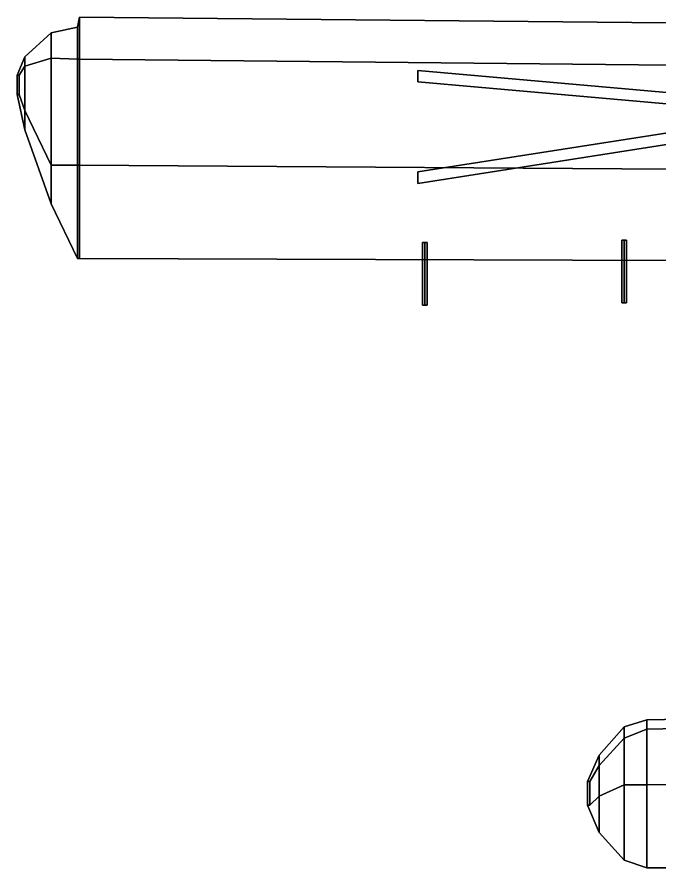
# Model space of a CAD drawing. Header units: millimetres. Extents: x -7.5 to 7.5, y -4.8 to 19.1.
# Drawn here: x -7.53 to -1.89, y -4.38 to 3.09 of the extents above; entities that cross this region are included whole.
import ezdxf

# ---------------------------------------------------------------- set-up
doc = ezdxf.new("R2010")
doc.units = ezdxf.units.MM
doc.layers.add('wing1', color=1, linetype='Continuous')

msp = doc.modelspace()

# ---------------------------------------------------------------- linework, layer by layer
at = {"layer": 'wing1'}
for points in [[(-7, 2.72, 1.32), (-6.98, 2.72, 1.32), (-6.98, 3.09, 1.13), (-7, 3, 1.13)], [(-7, 3, 1.13), (-6.98, 3.09, 1.13), (-6.98, 2.72, 0.94), (-7, 2.72, 0.94)], [(-6.98, 2.72, 1.32), (-0.92, 2.66, 1.17), (-0.92, 3.03, 0.98), (-6.98, 3.09, 1.13)], [(-6.98, 3.09, 1.13), (-0.92, 3.03, 0.98), (-0.92, 2.66, 0.79), (-6.98, 2.72, 0.94)], [(-7.23, 2.73, 1.29), (-7, 2.72, 1.32), (-7, 3, 1.13), (-7.23, 2.95, 1.13)], [(-7.23, 2.95, 1.13), (-7, 3, 1.13), (-7, 2.72, 0.94), (-7.23, 2.73, 0.94)], [(-7.46, 2.66, 1.21), (-7.23, 2.73, 1.29), (-7.23, 2.95, 1.13), (-7.46, 2.74, 1.13)], [(-7.46, 2.74, 1.13), (-7.23, 2.95, 1.13), (-7.23, 2.73, 0.94), (-7.46, 2.66, 1.05)], [(-7.51, 2.58, 1.17), (-7.46, 2.66, 1.21), (-7.46, 2.74, 1.13), (-7.53, 2.58, 1.13)], [(-7.53, 2.58, 1.13), (-7.46, 2.74, 1.13), (-7.46, 2.66, 1.05), (-7.51, 2.58, 1.09)], [(-7.46, 2.27, 1.21), (-7.23, 1.79, 1.29), (-7.23, 2.73, 1.29), (-7.46, 2.66, 1.21)], [(-7.23, 2.73, 0.94), (-7.23, 1.79, 0.94), (-7.46, 2.27, 1.05), (-7.46, 2.66, 1.05)], [(-7.23, 1.79, 1.29), (-7, 1.79, 1.32), (-7, 2.72, 1.32), (-7.23, 2.73, 1.29)], [(-7, 2.72, 0.94), (-7, 1.79, 0.94), (-7.23, 1.79, 0.94), (-7.23, 2.73, 0.94)], [(-7, 1.79, 1.32), (-6.98, 1.79, 1.32), (-6.98, 2.72, 1.32), (-7, 2.72, 1.32)], [(-6.98, 2.72, 0.94), (-6.98, 1.79, 0.94), (-7, 1.79, 0.94), (-7, 2.72, 0.94)], [(-6.98, 1.79, 1.32), (-0.92, 1.75, 1.17), (-0.92, 2.66, 1.17), (-6.98, 2.72, 1.32)], [(-0.92, 2.66, 0.79), (-0.92, 1.75, 0.79), (-6.98, 1.79, 0.94), (-6.98, 2.72, 0.94)], [(-7.51, 2.41, 1.17), (-7.46, 2.27, 1.21), (-7.46, 2.66, 1.21), (-7.51, 2.58, 1.17)], [(-7.46, 2.66, 1.05), (-7.46, 2.27, 1.05), (-7.51, 2.41, 1.09), (-7.51, 2.58, 1.09)], [(-0.37, 2.3, -0.47), (-0.37, 2.2, -0.47), (-4.01, 2.52, 0.93), (-4.01, 2.62, 0.93)], [(-4.01, 2.62, 0.93), (-4.01, 2.52, 0.93), (-0.37, 2.2, -0.47), (-0.37, 2.3, -0.47)], [(-7.53, 2.58, 1.13), (-7.53, 2.41, 1.13), (-7.51, 2.41, 1.17), (-7.51, 2.58, 1.17)], [(-7.51, 2.58, 1.09), (-7.51, 2.41, 1.09), (-7.53, 2.41, 1.13), (-7.53, 2.58, 1.13)], [(-7.53, 2.41, 1.13), (-7.46, 2.1, 1.13), (-7.46, 2.27, 1.21), (-7.51, 2.41, 1.17)], [(-7.51, 2.41, 1.09), (-7.46, 2.27, 1.05), (-7.46, 2.1, 1.13), (-7.53, 2.41, 1.13)], [(-7.46, 2.1, 1.13), (-7.23, 1.45, 1.13), (-7.23, 1.79, 1.29), (-7.46, 2.27, 1.21)], [(-7.46, 2.27, 1.05), (-7.23, 1.79, 0.94), (-7.23, 1.45, 1.13), (-7.46, 2.1, 1.13)], [(-0.37, 2.3, -0.47), (-0.37, 2.2, -0.47), (-4.01, 1.63, 0.93), (-4.01, 1.73, 0.93)], [(-4.01, 1.73, 0.93), (-4.01, 1.63, 0.93), (-0.37, 2.2, -0.47), (-0.37, 2.3, -0.47)], [(-7.23, 1.45, 1.13), (-7, 0.97, 1.13), (-7, 1.79, 1.32), (-7.23, 1.79, 1.29)], [(-7.23, 1.79, 0.94), (-7, 1.79, 0.94), (-7, 0.97, 1.13), (-7.23, 1.45, 1.13)], [(-7, 0.97, 1.13), (-6.98, 0.97, 1.13), (-6.98, 1.79, 1.32), (-7, 1.79, 1.32)], [(-7, 1.79, 0.94), (-6.98, 1.79, 0.94), (-6.98, 0.97, 1.13), (-7, 0.97, 1.13)], [(-6.98, 0.97, 1.13), (-0.92, 0.95, 0.98), (-0.92, 1.75, 1.17), (-6.98, 1.79, 1.32)], [(-6.98, 1.79, 0.94), (-0.92, 1.75, 0.79), (-0.92, 0.95, 0.98), (-6.98, 0.97, 1.13)], [(-2.2, 1.13, 1.03), (-2.22, 1.13, 1.01), (-2.22, 0.58, 1.01), (-2.2, 0.58, 1.03)], [(-2.22, 1.13, 1.01), (-2.2, 1.13, 0.99), (-2.2, 0.58, 0.99), (-2.22, 0.58, 1.01)], [(-2.2, 1.13, 0.99), (-2.18, 1.13, 1.01), (-2.18, 0.58, 1.01), (-2.2, 0.58, 0.99)], [(-2.18, 1.13, 1.01), (-2.2, 1.13, 1.03), (-2.2, 0.58, 1.03), (-2.18, 0.58, 1.01)], [(-3.95, 1.11, 1.08), (-3.97, 1.11, 1.06), (-3.97, 0.56, 1.06), (-3.95, 0.56, 1.08)], [(-3.97, 1.11, 1.06), (-3.95, 1.11, 1.04), (-3.95, 0.56, 1.04), (-3.97, 0.56, 1.06)], [(-3.95, 1.11, 1.04), (-3.93, 1.11, 1.06), (-3.93, 0.56, 1.06), (-3.95, 0.56, 1.04)], [(-3.93, 1.11, 1.06), (-3.95, 1.11, 1.08), (-3.95, 0.56, 1.08), (-3.93, 0.56, 1.06)], [(-3.97, 0.56, 1.06), (-3.95, 0.56, 1.04), (-3.93, 0.56, 1.06), (-3.95, 0.56, 1.08)], [(-2.22, 0.58, 1.01), (-2.2, 0.58, 0.99), (-2.18, 0.58, 1.01), (-2.2, 0.58, 1.03)], [(-2, -3.16, 0.48), (-0.46, -3.13, 0.46), (-0.46, -3.05, 0.38), (-2, -3.08, 0.38)], [(-2, -3.08, 0.38), (-0.46, -3.05, 0.38), (-0.46, -3.13, 0.3), (-2, -3.16, 0.31)], [(-2.2, -3.24, 0.48), (-2, -3.16, 0.48), (-2, -3.08, 0.38), (-2.2, -3.14, 0.38)], [(-2.2, -3.14, 0.38), (-2, -3.08, 0.38), (-2, -3.16, 0.31), (-2.2, -3.24, 0.32)], [(-2, -3.65, 0.48), (-0.46, -3.64, 0.46), (-0.46, -3.13, 0.46), (-2, -3.16, 0.48)], [(-0.46, -3.13, 0.3), (-0.46, -3.64, 0.3), (-2, -3.65, 0.31), (-2, -3.16, 0.31)], [(-2.42, -3.48, 0.45), (-2.2, -3.24, 0.48), (-2.2, -3.14, 0.38), (-2.42, -3.39, 0.38)], [(-2.42, -3.39, 0.38), (-2.2, -3.14, 0.38), (-2.2, -3.24, 0.32), (-2.42, -3.48, 0.33)], [(-2.2, -3.65, 0.48), (-2, -3.65, 0.48), (-2, -3.16, 0.48), (-2.2, -3.24, 0.48)], [(-2, -3.16, 0.31), (-2, -3.65, 0.31), (-2.2, -3.65, 0.32), (-2.2, -3.24, 0.32)], [(-2.42, -3.75, 0.45), (-2.2, -3.65, 0.48), (-2.2, -3.24, 0.48), (-2.42, -3.48, 0.45)], [(-2.2, -3.24, 0.32), (-2.2, -3.65, 0.32), (-2.42, -3.75, 0.33), (-2.42, -3.48, 0.33)], [(-2.5, -3.62, 0.42), (-2.42, -3.48, 0.45), (-2.42, -3.39, 0.38), (-2.52, -3.62, 0.38)], [(-2.52, -3.62, 0.38), (-2.42, -3.39, 0.38), (-2.42, -3.48, 0.33), (-2.5, -3.62, 0.35)], [(-2.5, -3.83, 0.42), (-2.42, -3.75, 0.45), (-2.42, -3.48, 0.45), (-2.5, -3.62, 0.42)], [(-2.42, -3.48, 0.33), (-2.42, -3.75, 0.33), (-2.5, -3.83, 0.35), (-2.5, -3.62, 0.35)], [(-2.52, -3.62, 0.38), (-2.52, -3.83, 0.38), (-2.5, -3.83, 0.42), (-2.5, -3.62, 0.42)], [(-2.5, -3.62, 0.35), (-2.5, -3.83, 0.35), (-2.52, -3.83, 0.38), (-2.52, -3.62, 0.38)], [(-2.42, -4.07, 0.38), (-2.2, -4.31, 0.38), (-2.2, -3.65, 0.48), (-2.42, -3.75, 0.45)], [(-2.42, -3.75, 0.33), (-2.2, -3.65, 0.32), (-2.2, -4.31, 0.38), (-2.42, -4.07, 0.38)], [(-2.2, -4.31, 0.38), (-2, -4.38, 0.38), (-2, -3.65, 0.48), (-2.2, -3.65, 0.48)], [(-2.2, -3.65, 0.32), (-2, -3.65, 0.31), (-2, -4.38, 0.38), (-2.2, -4.31, 0.38)], [(-2, -4.38, 0.38), (-0.46, -4.38, 0.38), (-0.46, -3.64, 0.46), (-2, -3.65, 0.48)], [(-2, -3.65, 0.31), (-0.46, -3.64, 0.3), (-0.46, -4.38, 0.38), (-2, -4.38, 0.38)], [(-2.52, -3.83, 0.38), (-2.42, -4.07, 0.38), (-2.42, -3.75, 0.45), (-2.5, -3.83, 0.42)], [(-2.5, -3.83, 0.35), (-2.42, -3.75, 0.33), (-2.42, -4.07, 0.38), (-2.52, -3.83, 0.38)]]:
    msp.add_3dface(points, dxfattribs=at)

doc.saveas('drawing.dxf')
